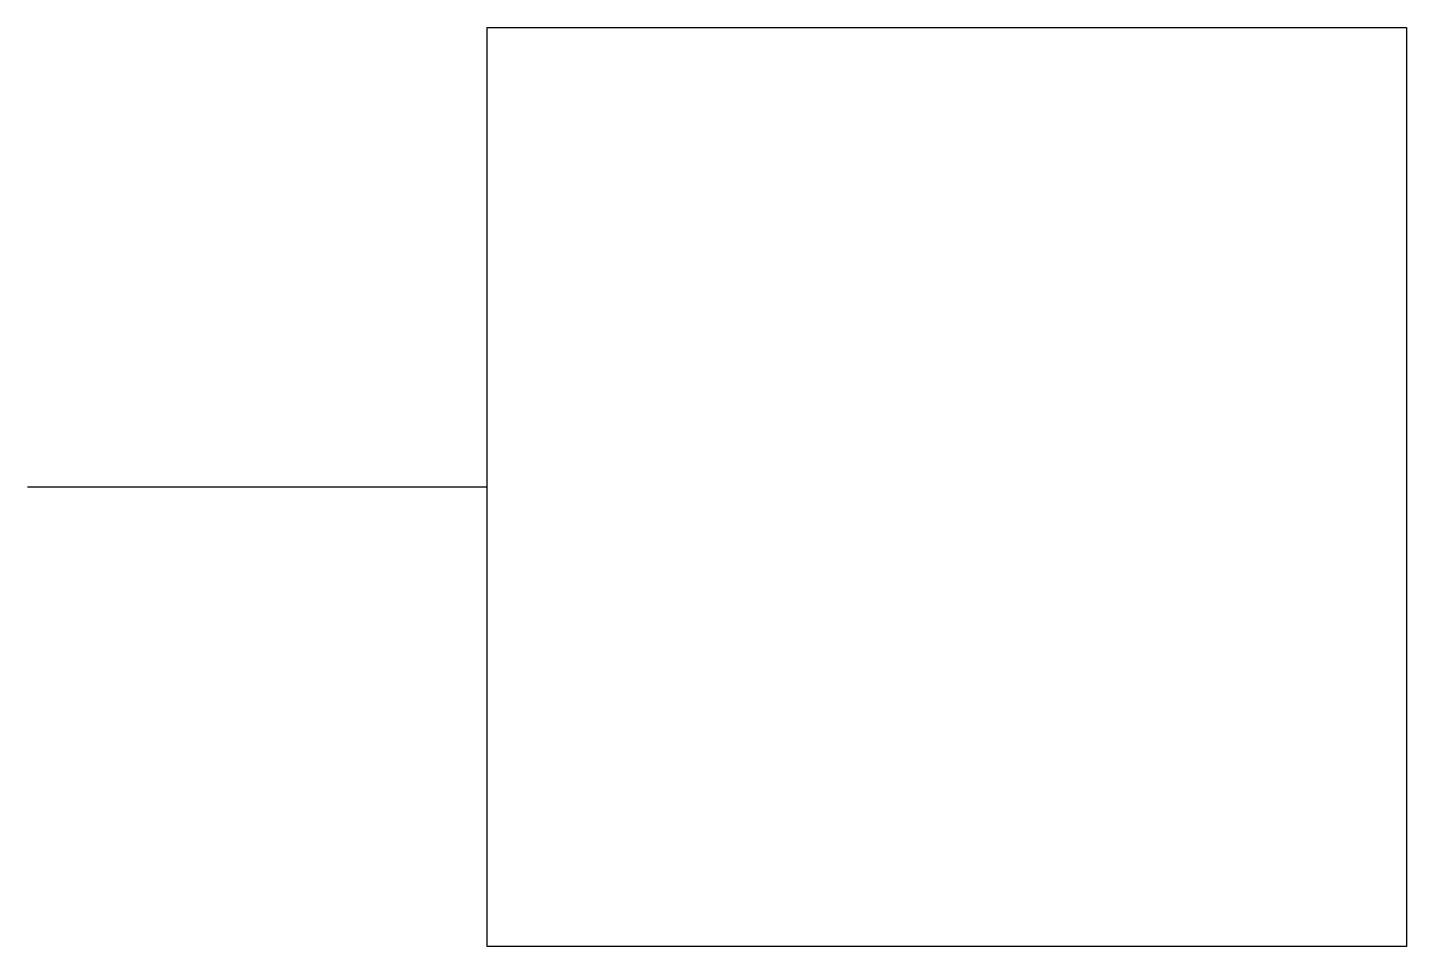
# Model space of a CAD drawing. Extents: x 650 to 680, y 260 to 280.
import ezdxf

# ---------------------------------------------------------------- set-up
doc = ezdxf.new("R2010")
doc.units = 0
doc.header["$LTSCALE"] = 20
doc.header["$MEASUREMENT"] = 0
doc.layers.get('0').update_dxf_attribs({"linetype": 'CONTINUOUS'})

msp = doc.modelspace()

# ---------------------------------------------------------------- linework, layer by layer
for p, q in [((660, 280), (680, 280)), ((660, 260), (660, 280)), ((680, 280), (680, 260)), ((660, 270), (650, 270)), ((680, 260), (660, 260))]:
    msp.add_line(p, q)

doc.saveas('drawing.dxf')
